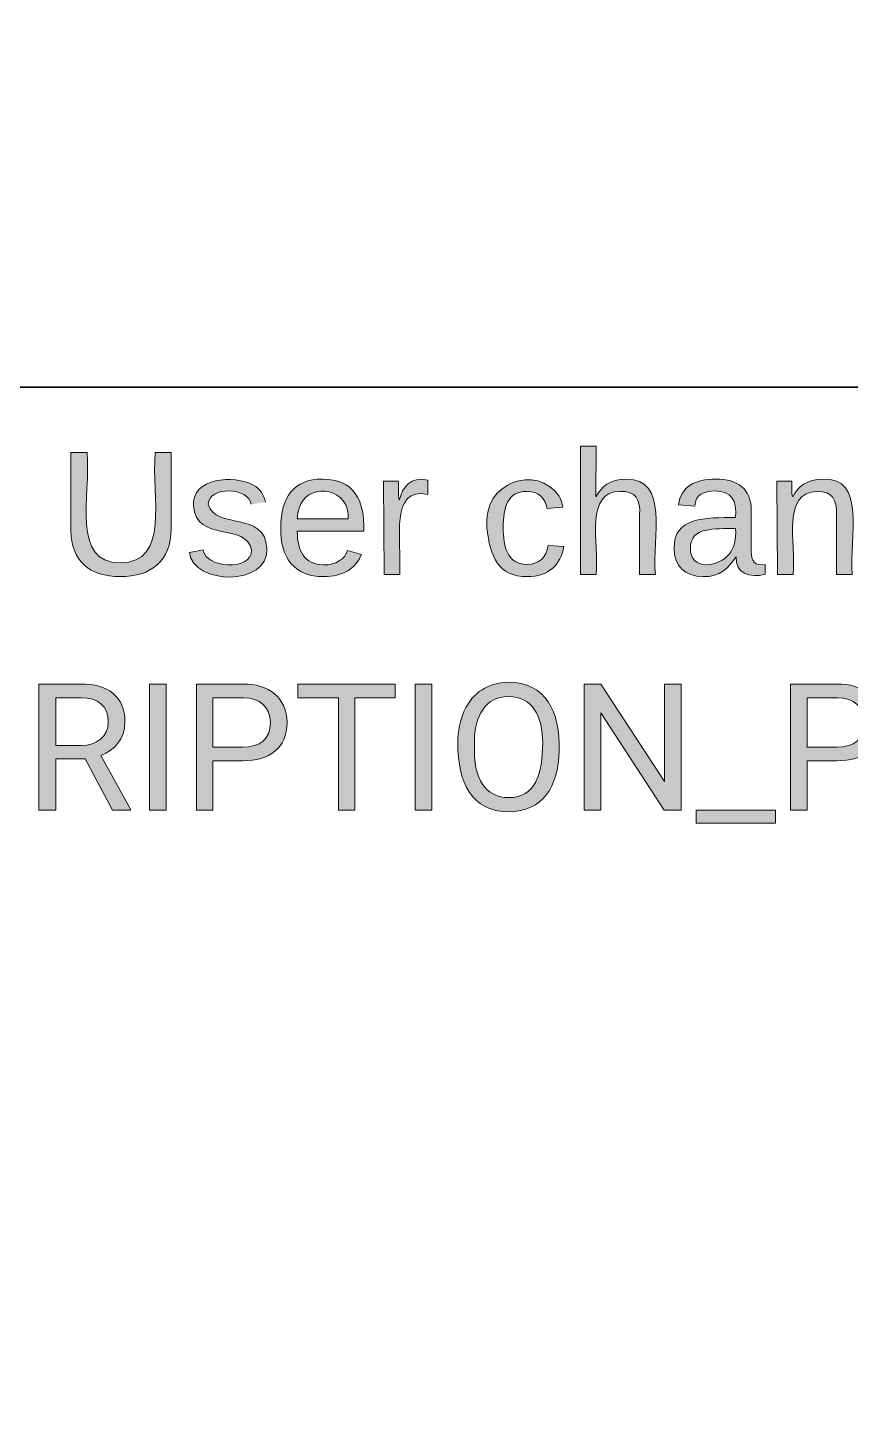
# Model space of a CAD drawing. Extents: x 3 to 1760, y 20 to 1040.
# Drawn here: x 161.8 to 234, y 440.9 to 562.4 of the extents above; entities that cross this region are included whole.
import ezdxf

# ---------------------------------------------------------------- set-up
doc = ezdxf.new("R2010")
doc.units = 0
doc.header["$MEASUREMENT"] = 0
doc.layers.add('Layer 1', color=7, linetype='Continuous', lineweight=0)

# ---------------------------------------------------------------- blocks, each defined once
blk = doc.blocks.new('Block_180')
at = {"layer": 'Layer 1', "true_color": 0x666666, "transparency": 33554687}
h = blk.add_hatch(color=251, dxfattribs=at)
h.dxf.hatch_style = 2
edge = h.paths.add_edge_path()
edge.add_spline(control_points=[(174.39, 518.37), (174.35, 515.57), (172.66, 514.18), (169.9, 514.18), (167.26, 514.18), (165.58, 515.57), (165.58, 518.24), (165.58, 518.24), (165.58, 525.07), (165.58, 525.07), (165.58, 525.07), (167, 525.07), (167, 525.07), (167.35, 521.23), (165.58, 515.39), (169.9, 515.39), (174.31, 515.39), (172.66, 521.14), (172.97, 525.07), (172.97, 525.07), (174.39, 525.07), (174.39, 525.07), (174.39, 525.07), (174.39, 518.37), (174.39, 518.37)], knot_values=[0, 0, 0, 0, 1, 1, 1, 2, 2, 2, 3, 3, 3, 4, 4, 4, 5, 5, 5, 6, 6, 6, 7, 7, 7, 8, 8, 8, 8], degree=3, periodic=0)
edge.add_line((174.39, 518.37), (174.39, 518.37))
h = blk.add_hatch(color=251, dxfattribs=at)
h.dxf.hatch_style = 2
edge = h.paths.add_edge_path()
edge.add_spline(control_points=[(181.39, 520.53), (181.26, 522), (177.68, 522.18), (177.63, 520.53), (178.28, 518.24), (182.6, 520.02), (182.78, 516.65), (182.95, 513.28), (176.29, 513.45), (175.99, 516.3), (175.99, 516.3), (177.2, 516.52), (177.2, 516.52), (177.37, 514.96), (181.39, 514.57), (181.44, 516.52), (181, 518.94), (176.55, 517.16), (176.34, 520.4), (176.16, 522.87), (179.88, 523.13), (181.61, 522.22), (182.13, 521.92), (182.52, 521.4), (182.65, 520.71)], knot_values=[0, 0, 0, 0, 1, 1, 1, 2, 2, 2, 3, 3, 3, 4, 4, 4, 5, 5, 5, 6, 6, 6, 7, 7, 7, 8, 8, 8, 8], degree=3, periodic=0)
edge.add_line((182.65, 520.71), (181.39, 520.53))
h = blk.add_hatch(color=251, dxfattribs=at)
h.dxf.hatch_style = 2
edge = h.paths.add_edge_path()
edge.add_spline(control_points=[(187.66, 522.74), (190.38, 522.74), (191.37, 520.92), (191.29, 518.16), (191.29, 518.16), (185.45, 518.16), (185.45, 518.16), (185.45, 516.43), (186.06, 515.26), (187.74, 515.22), (188.87, 515.18), (189.6, 515.74), (189.86, 516.47), (189.86, 516.47), (191.07, 516.13), (191.07, 516.13), (190.6, 514.92), (189.47, 514.18), (187.74, 514.18), (185.24, 514.18), (183.94, 515.78), (183.99, 518.5), (184.03, 521.14), (185.11, 522.74), (187.66, 522.74)], knot_values=[0, 0, 0, 0, 1, 1, 1, 2, 2, 2, 3, 3, 3, 4, 4, 4, 5, 5, 5, 6, 6, 6, 7, 7, 7, 8, 8, 8, 8], degree=3, periodic=0)
edge = h.paths.add_edge_path()
edge.add_spline(control_points=[(189.91, 519.24), (190.16, 521.83), (186.62, 522.57), (185.71, 520.45), (185.58, 520.15), (185.45, 519.71), (185.45, 519.24), (185.45, 519.24), (189.91, 519.24), (189.91, 519.24)], knot_values=[0, 0, 0, 0, 1, 1, 1, 2, 2, 2, 3, 3, 3, 3], degree=3, periodic=0)
edge.add_line((189.91, 519.24), (189.91, 519.24))
h = blk.add_hatch(color=251, dxfattribs=at)
h.dxf.hatch_style = 2
edge = h.paths.add_edge_path()
edge.add_spline(control_points=[(196.91, 521.4), (193.53, 522.09), (194.62, 517.47), (194.44, 514.36), (194.44, 514.36), (193.06, 514.36), (193.06, 514.36), (193.06, 514.36), (193.02, 522.57), (193.02, 522.57), (193.02, 522.57), (194.31, 522.57), (194.31, 522.57), (194.36, 522.05), (194.27, 521.31), (194.4, 520.88), (194.66, 522.05), (195.39, 523), (196.91, 522.65), (196.91, 522.65), (196.91, 521.4), (196.91, 521.4)], knot_values=[0, 0, 0, 0, 1, 1, 1, 2, 2, 2, 3, 3, 3, 4, 4, 4, 5, 5, 5, 6, 6, 6, 7, 7, 7, 7], degree=3, periodic=0)
edge.add_line((196.91, 521.4), (196.91, 521.4))
at = {"layer": 'Layer 1'}
for points, knots in [([(174.39, 518.37), (174.35, 515.57), (172.66, 514.18), (169.9, 514.18), (167.26, 514.18), (165.58, 515.57), (165.58, 518.24), (165.58, 518.24), (165.58, 525.07), (165.58, 525.07), (165.58, 525.07), (167, 525.07), (167, 525.07), (167.35, 521.23), (165.58, 515.39), (169.9, 515.39), (174.31, 515.39), (172.66, 521.14), (172.97, 525.07), (172.97, 525.07), (174.39, 525.07), (174.39, 525.07), (174.39, 525.07), (174.39, 518.37), (174.39, 518.37)], [0, 0, 0, 0, 1, 1, 1, 2, 2, 2, 3, 3, 3, 4, 4, 4, 5, 5, 5, 6, 6, 6, 7, 7, 7, 8, 8, 8, 8]), ([(181.39, 520.53), (181.26, 522), (177.68, 522.18), (177.63, 520.53), (178.28, 518.24), (182.6, 520.02), (182.78, 516.65), (182.95, 513.28), (176.29, 513.45), (175.99, 516.3), (175.99, 516.3), (177.2, 516.52), (177.2, 516.52), (177.37, 514.96), (181.39, 514.57), (181.44, 516.52), (181, 518.94), (176.55, 517.16), (176.34, 520.4), (176.16, 522.87), (179.88, 523.13), (181.61, 522.22), (182.13, 521.92), (182.52, 521.4), (182.65, 520.71)], [0, 0, 0, 0, 1, 1, 1, 2, 2, 2, 3, 3, 3, 4, 4, 4, 5, 5, 5, 6, 6, 6, 7, 7, 7, 8, 8, 8, 8]), ([(187.66, 522.74), (190.38, 522.74), (191.37, 520.92), (191.29, 518.16), (191.29, 518.16), (185.45, 518.16), (185.45, 518.16), (185.45, 516.43), (186.06, 515.26), (187.74, 515.22), (188.87, 515.18), (189.6, 515.74), (189.86, 516.47), (189.86, 516.47), (191.07, 516.13), (191.07, 516.13), (190.6, 514.92), (189.47, 514.18), (187.74, 514.18), (185.24, 514.18), (183.94, 515.78), (183.99, 518.5), (184.03, 521.14), (185.11, 522.74), (187.66, 522.74)], [0, 0, 0, 0, 1, 1, 1, 2, 2, 2, 3, 3, 3, 4, 4, 4, 5, 5, 5, 6, 6, 6, 7, 7, 7, 8, 8, 8, 8]), ([(189.91, 519.24), (190.16, 521.83), (186.62, 522.57), (185.71, 520.45), (185.58, 520.15), (185.45, 519.71), (185.45, 519.24), (185.45, 519.24), (189.91, 519.24), (189.91, 519.24)], [0, 0, 0, 0, 1, 1, 1, 2, 2, 2, 3, 3, 3, 3]), ([(196.91, 521.4), (193.53, 522.09), (194.62, 517.47), (194.44, 514.36), (194.44, 514.36), (193.06, 514.36), (193.06, 514.36), (193.06, 514.36), (193.02, 522.57), (193.02, 522.57), (193.02, 522.57), (194.31, 522.57), (194.31, 522.57), (194.36, 522.05), (194.27, 521.31), (194.4, 520.88), (194.66, 522.05), (195.39, 523), (196.91, 522.65), (196.91, 522.65), (196.91, 521.4), (196.91, 521.4)], [0, 0, 0, 0, 1, 1, 1, 2, 2, 2, 3, 3, 3, 4, 4, 4, 5, 5, 5, 6, 6, 6, 7, 7, 7, 7])]:
    blk.add_open_spline(points, degree=3, knots=knots, dxfattribs=at)
blk = doc.blocks.new('Block_179')
at = {"layer": 'Layer 1'}
blk.add_blockref('Block_180', (0, 0), dxfattribs=at)
blk = doc.blocks.new('Block_182')
at = {"layer": 'Layer 1', "true_color": 0x666666, "transparency": 33554687}
h = blk.add_hatch(color=251, dxfattribs=at)
h.dxf.hatch_style = 2
edge = h.paths.add_edge_path()
edge.add_spline(control_points=[(213.8, 521.66), (210.69, 521.66), (211.9, 517.25), (211.68, 514.36), (211.68, 514.36), (210.3, 514.36), (210.3, 514.36), (210.3, 514.36), (210.3, 525.63), (210.3, 525.63), (210.3, 525.63), (211.68, 525.63), (211.68, 525.63), (211.68, 525.63), (211.64, 521.18), (211.64, 521.18), (212.16, 522.09), (212.85, 522.74), (214.28, 522.74), (218.12, 522.74), (216.57, 517.73), (216.87, 514.36), (216.87, 514.36), (215.49, 514.36), (215.49, 514.36), (215.49, 514.36), (215.49, 519.58), (215.49, 519.58), (215.57, 520.97), (215.14, 521.7), (213.8, 521.66)], knot_values=[0, 0, 0, 0, 1, 1, 1, 2, 2, 2, 3, 3, 3, 4, 4, 4, 5, 5, 5, 6, 6, 6, 7, 7, 7, 8, 8, 8, 9, 9, 9, 10, 10, 10, 10], degree=3, periodic=0)
edge.add_line((213.8, 521.66), (213.8, 521.66))
h = blk.add_hatch(color=251, dxfattribs=at)
h.dxf.hatch_style = 2
edge = h.paths.add_edge_path()
edge.add_spline(control_points=[(205.59, 521.66), (203.86, 521.66), (203.52, 520.23), (203.52, 518.5), (203.52, 516.78), (203.91, 515.26), (205.59, 515.26), (206.63, 515.26), (207.36, 515.87), (207.45, 516.9), (207.45, 516.9), (208.83, 516.82), (208.83, 516.82), (208.57, 515.22), (207.49, 514.18), (205.63, 514.18), (203.08, 514.18), (202.35, 515.95), (202.09, 518.46), (201.66, 522.48), (206.45, 524.12), (208.44, 521.23), (208.62, 520.92), (208.66, 520.62), (208.74, 520.28), (208.74, 520.28), (207.36, 520.15), (207.36, 520.15), (207.19, 521.05), (206.67, 521.66), (205.59, 521.66)], knot_values=[0, 0, 0, 0, 1, 1, 1, 2, 2, 2, 3, 3, 3, 4, 4, 4, 5, 5, 5, 6, 6, 6, 7, 7, 7, 8, 8, 8, 9, 9, 9, 10, 10, 10, 10], degree=3, periodic=0)
edge.add_line((205.59, 521.66), (205.59, 521.66))
h = blk.add_hatch(color=251, dxfattribs=at)
h.dxf.hatch_style = 2
edge = h.paths.add_edge_path()
edge.add_spline(control_points=[(223.95, 515.91), (223.31, 515), (222.62, 514.14), (221.02, 514.18), (219.46, 514.23), (218.51, 515.09), (218.51, 516.65), (218.47, 519.41), (221.23, 519.37), (223.91, 519.37), (224.04, 520.88), (223.52, 521.7), (222.14, 521.7), (221.1, 521.66), (220.37, 521.4), (220.33, 520.36), (220.33, 520.36), (218.9, 520.49), (218.9, 520.49), (219.12, 522.09), (220.33, 522.74), (222.18, 522.74), (224.13, 522.74), (225.29, 521.87), (225.29, 519.97), (225.29, 519.97), (225.29, 516.43), (225.29, 516.43), (225.25, 515.57), (225.6, 515.05), (226.5, 515.26), (226.5, 515.26), (226.5, 514.4), (226.5, 514.4), (225.16, 514.01), (223.87, 514.48), (223.95, 515.91)], knot_values=[0, 0, 0, 0, 1, 1, 1, 2, 2, 2, 3, 3, 3, 4, 4, 4, 5, 5, 5, 6, 6, 6, 7, 7, 7, 8, 8, 8, 9, 9, 9, 10, 10, 10, 11, 11, 11, 12, 12, 12, 12], degree=3, periodic=0)
edge = h.paths.add_edge_path()
edge.add_spline(control_points=[(219.94, 516.65), (219.94, 515.78), (220.45, 515.22), (221.32, 515.22), (223.09, 515.35), (224.04, 516.47), (223.91, 518.42), (222.05, 518.33), (219.94, 518.63), (219.94, 516.65)], knot_values=[0, 0, 0, 0, 1, 1, 1, 2, 2, 2, 3, 3, 3, 3], degree=3, periodic=0)
edge.add_line((219.94, 516.65), (219.94, 516.65))
h = blk.add_hatch(color=251, dxfattribs=at)
h.dxf.hatch_style = 2
edge = h.paths.add_edge_path()
edge.add_spline(control_points=[(231.56, 522.74), (235.41, 522.91), (233.85, 517.73), (234.15, 514.36), (234.15, 514.36), (232.77, 514.36), (232.77, 514.36), (232.77, 514.36), (232.77, 519.58), (232.77, 519.58), (232.77, 520.92), (232.42, 521.7), (231.08, 521.66), (227.97, 521.57), (229.18, 517.25), (228.97, 514.36), (228.97, 514.36), (227.58, 514.36), (227.58, 514.36), (227.58, 514.36), (227.54, 522.57), (227.54, 522.57), (227.54, 522.57), (228.84, 522.57), (228.84, 522.57), (228.88, 522.13), (228.79, 521.53), (228.92, 521.18), (229.4, 522.13), (230.18, 522.69), (231.56, 522.74)], knot_values=[0, 0, 0, 0, 1, 1, 1, 2, 2, 2, 3, 3, 3, 4, 4, 4, 5, 5, 5, 6, 6, 6, 7, 7, 7, 8, 8, 8, 9, 9, 9, 10, 10, 10, 10], degree=3, periodic=0)
edge.add_line((231.56, 522.74), (231.56, 522.74))
h = blk.add_hatch(color=251, dxfattribs=at)
h.dxf.hatch_style = 2
edge = h.paths.add_edge_path()
edge.add_spline(control_points=[(242.79, 522.57), (242.36, 517.16), (244.57, 509.9), (238.04, 511.29), (237.05, 511.55), (236.4, 512.15), (236.14, 513.15), (236.14, 513.15), (237.52, 513.36), (237.52, 513.36), (238.17, 511.33), (241.84, 511.98), (241.37, 514.57), (241.37, 514.57), (241.37, 515.87), (241.37, 515.87), (240.89, 514.96), (240.12, 514.31), (238.73, 514.31), (236.4, 514.31), (235.79, 516.08), (235.79, 518.46), (235.79, 520.88), (236.49, 522.65), (238.86, 522.69), (240.12, 522.74), (240.94, 522), (241.41, 521.18), (241.45, 521.61), (241.41, 522.18), (241.5, 522.57), (241.5, 522.57), (242.79, 522.57), (242.79, 522.57)], knot_values=[0, 0, 0, 0, 1, 1, 1, 2, 2, 2, 3, 3, 3, 4, 4, 4, 5, 5, 5, 6, 6, 6, 7, 7, 7, 8, 8, 8, 9, 9, 9, 10, 10, 10, 11, 11, 11, 11], degree=3, periodic=0)
edge = h.paths.add_edge_path()
edge.add_spline(control_points=[(239.21, 515.31), (240.76, 515.31), (241.37, 516.69), (241.37, 518.46), (241.37, 520.28), (240.76, 521.7), (239.21, 521.7), (237.52, 521.7), (237.22, 520.23), (237.22, 518.46), (237.22, 516.69), (237.48, 515.31), (239.21, 515.31)], knot_values=[0, 0, 0, 0, 1, 1, 1, 2, 2, 2, 3, 3, 3, 4, 4, 4, 4], degree=3, periodic=0)
edge.add_line((239.21, 515.31), (239.21, 515.31))
h = blk.add_hatch(color=251, dxfattribs=at)
h.dxf.hatch_style = 2
edge = h.paths.add_edge_path()
edge.add_spline(control_points=[(248.11, 522.74), (250.83, 522.74), (251.83, 520.92), (251.74, 518.16), (251.74, 518.16), (245.91, 518.16), (245.91, 518.16), (245.91, 516.43), (246.51, 515.26), (248.2, 515.22), (249.32, 515.18), (250.05, 515.74), (250.31, 516.47), (250.31, 516.47), (251.52, 516.13), (251.52, 516.13), (251.05, 514.92), (249.92, 514.18), (248.2, 514.18), (245.69, 514.18), (244.39, 515.78), (244.44, 518.5), (244.48, 521.14), (245.56, 522.74), (248.11, 522.74)], knot_values=[0, 0, 0, 0, 1, 1, 1, 2, 2, 2, 3, 3, 3, 4, 4, 4, 5, 5, 5, 6, 6, 6, 7, 7, 7, 8, 8, 8, 8], degree=3, periodic=0)
edge = h.paths.add_edge_path()
edge.add_spline(control_points=[(250.36, 519.24), (250.62, 521.83), (247.07, 522.57), (246.16, 520.45), (246.03, 520.15), (245.91, 519.71), (245.91, 519.24), (245.91, 519.24), (250.36, 519.24), (250.36, 519.24)], knot_values=[0, 0, 0, 0, 1, 1, 1, 2, 2, 2, 3, 3, 3, 3], degree=3, periodic=0)
edge.add_line((250.36, 519.24), (250.36, 519.24))
h = blk.add_hatch(color=251, dxfattribs=at)
h.dxf.hatch_style = 2
edge = h.paths.add_edge_path()
edge.add_spline(control_points=[(258.26, 520.53), (258.13, 522), (254.55, 522.18), (254.5, 520.53), (255.15, 518.24), (259.47, 520.02), (259.65, 516.65), (259.82, 513.28), (253.16, 513.45), (252.86, 516.3), (252.86, 516.3), (254.07, 516.52), (254.07, 516.52), (254.24, 514.96), (258.26, 514.57), (258.31, 516.52), (257.87, 518.94), (253.42, 517.16), (253.21, 520.4), (253.03, 522.87), (256.75, 523.13), (258.48, 522.22), (259, 521.92), (259.39, 521.4), (259.52, 520.71)], knot_values=[0, 0, 0, 0, 1, 1, 1, 2, 2, 2, 3, 3, 3, 4, 4, 4, 5, 5, 5, 6, 6, 6, 7, 7, 7, 8, 8, 8, 8], degree=3, periodic=0)
edge.add_line((259.52, 520.71), (258.26, 520.53))
at = {"layer": 'Layer 1'}
for points, knots in [([(213.8, 521.66), (210.69, 521.66), (211.9, 517.25), (211.68, 514.36), (211.68, 514.36), (210.3, 514.36), (210.3, 514.36), (210.3, 514.36), (210.3, 525.63), (210.3, 525.63), (210.3, 525.63), (211.68, 525.63), (211.68, 525.63), (211.68, 525.63), (211.64, 521.18), (211.64, 521.18), (212.16, 522.09), (212.85, 522.74), (214.28, 522.74), (218.12, 522.74), (216.57, 517.73), (216.87, 514.36), (216.87, 514.36), (215.49, 514.36), (215.49, 514.36), (215.49, 514.36), (215.49, 519.58), (215.49, 519.58), (215.57, 520.97), (215.14, 521.7), (213.8, 521.66)], [0, 0, 0, 0, 1, 1, 1, 2, 2, 2, 3, 3, 3, 4, 4, 4, 5, 5, 5, 6, 6, 6, 7, 7, 7, 8, 8, 8, 9, 9, 9, 10, 10, 10, 10]), ([(205.59, 521.66), (203.86, 521.66), (203.52, 520.23), (203.52, 518.5), (203.52, 516.78), (203.91, 515.26), (205.59, 515.26), (206.63, 515.26), (207.36, 515.87), (207.45, 516.9), (207.45, 516.9), (208.83, 516.82), (208.83, 516.82), (208.57, 515.22), (207.49, 514.18), (205.63, 514.18), (203.08, 514.18), (202.35, 515.95), (202.09, 518.46), (201.66, 522.48), (206.45, 524.12), (208.44, 521.23), (208.62, 520.92), (208.66, 520.62), (208.74, 520.28), (208.74, 520.28), (207.36, 520.15), (207.36, 520.15), (207.19, 521.05), (206.67, 521.66), (205.59, 521.66)], [0, 0, 0, 0, 1, 1, 1, 2, 2, 2, 3, 3, 3, 4, 4, 4, 5, 5, 5, 6, 6, 6, 7, 7, 7, 8, 8, 8, 9, 9, 9, 10, 10, 10, 10]), ([(223.95, 515.91), (223.31, 515), (222.62, 514.14), (221.02, 514.18), (219.46, 514.23), (218.51, 515.09), (218.51, 516.65), (218.47, 519.41), (221.23, 519.37), (223.91, 519.37), (224.04, 520.88), (223.52, 521.7), (222.14, 521.7), (221.1, 521.66), (220.37, 521.4), (220.33, 520.36), (220.33, 520.36), (218.9, 520.49), (218.9, 520.49), (219.12, 522.09), (220.33, 522.74), (222.18, 522.74), (224.13, 522.74), (225.29, 521.87), (225.29, 519.97), (225.29, 519.97), (225.29, 516.43), (225.29, 516.43), (225.25, 515.57), (225.6, 515.05), (226.5, 515.26), (226.5, 515.26), (226.5, 514.4), (226.5, 514.4), (225.16, 514.01), (223.87, 514.48), (223.95, 515.91)], [0, 0, 0, 0, 1, 1, 1, 2, 2, 2, 3, 3, 3, 4, 4, 4, 5, 5, 5, 6, 6, 6, 7, 7, 7, 8, 8, 8, 9, 9, 9, 10, 10, 10, 11, 11, 11, 12, 12, 12, 12]), ([(231.56, 522.74), (235.41, 522.91), (233.85, 517.73), (234.15, 514.36), (234.15, 514.36), (232.77, 514.36), (232.77, 514.36), (232.77, 514.36), (232.77, 519.58), (232.77, 519.58), (232.77, 520.92), (232.42, 521.7), (231.08, 521.66), (227.97, 521.57), (229.18, 517.25), (228.97, 514.36), (228.97, 514.36), (227.58, 514.36), (227.58, 514.36), (227.58, 514.36), (227.54, 522.57), (227.54, 522.57), (227.54, 522.57), (228.84, 522.57), (228.84, 522.57), (228.88, 522.13), (228.79, 521.53), (228.92, 521.18), (229.4, 522.13), (230.18, 522.69), (231.56, 522.74)], [0, 0, 0, 0, 1, 1, 1, 2, 2, 2, 3, 3, 3, 4, 4, 4, 5, 5, 5, 6, 6, 6, 7, 7, 7, 8, 8, 8, 9, 9, 9, 10, 10, 10, 10]), ([(242.79, 522.57), (242.36, 517.16), (244.57, 509.9), (238.04, 511.29), (237.05, 511.55), (236.4, 512.15), (236.14, 513.15), (236.14, 513.15), (237.52, 513.36), (237.52, 513.36), (238.17, 511.33), (241.84, 511.98), (241.37, 514.57), (241.37, 514.57), (241.37, 515.87), (241.37, 515.87), (240.89, 514.96), (240.12, 514.31), (238.73, 514.31), (236.4, 514.31), (235.79, 516.08), (235.79, 518.46), (235.79, 520.88), (236.49, 522.65), (238.86, 522.69), (240.12, 522.74), (240.94, 522), (241.41, 521.18), (241.45, 521.61), (241.41, 522.18), (241.5, 522.57), (241.5, 522.57), (242.79, 522.57), (242.79, 522.57)], [0, 0, 0, 0, 1, 1, 1, 2, 2, 2, 3, 3, 3, 4, 4, 4, 5, 5, 5, 6, 6, 6, 7, 7, 7, 8, 8, 8, 9, 9, 9, 10, 10, 10, 11, 11, 11, 11]), ([(248.11, 522.74), (250.83, 522.74), (251.83, 520.92), (251.74, 518.16), (251.74, 518.16), (245.91, 518.16), (245.91, 518.16), (245.91, 516.43), (246.51, 515.26), (248.2, 515.22), (249.32, 515.18), (250.05, 515.74), (250.31, 516.47), (250.31, 516.47), (251.52, 516.13), (251.52, 516.13), (251.05, 514.92), (249.92, 514.18), (248.2, 514.18), (245.69, 514.18), (244.39, 515.78), (244.44, 518.5), (244.48, 521.14), (245.56, 522.74), (248.11, 522.74)], [0, 0, 0, 0, 1, 1, 1, 2, 2, 2, 3, 3, 3, 4, 4, 4, 5, 5, 5, 6, 6, 6, 7, 7, 7, 8, 8, 8, 8]), ([(250.36, 519.24), (250.62, 521.83), (247.07, 522.57), (246.16, 520.45), (246.03, 520.15), (245.91, 519.71), (245.91, 519.24), (245.91, 519.24), (250.36, 519.24), (250.36, 519.24)], [0, 0, 0, 0, 1, 1, 1, 2, 2, 2, 3, 3, 3, 3]), ([(258.26, 520.53), (258.13, 522), (254.55, 522.18), (254.5, 520.53), (255.15, 518.24), (259.47, 520.02), (259.65, 516.65), (259.82, 513.28), (253.16, 513.45), (252.86, 516.3), (252.86, 516.3), (254.07, 516.52), (254.07, 516.52), (254.24, 514.96), (258.26, 514.57), (258.31, 516.52), (257.87, 518.94), (253.42, 517.16), (253.21, 520.4), (253.03, 522.87), (256.75, 523.13), (258.48, 522.22), (259, 521.92), (259.39, 521.4), (259.52, 520.71)], [0, 0, 0, 0, 1, 1, 1, 2, 2, 2, 3, 3, 3, 4, 4, 4, 5, 5, 5, 6, 6, 6, 7, 7, 7, 8, 8, 8, 8]), ([(239.21, 515.31), (240.76, 515.31), (241.37, 516.69), (241.37, 518.46), (241.37, 520.28), (240.76, 521.7), (239.21, 521.7), (237.52, 521.7), (237.22, 520.23), (237.22, 518.46), (237.22, 516.69), (237.48, 515.31), (239.21, 515.31)], [0, 0, 0, 0, 1, 1, 1, 2, 2, 2, 3, 3, 3, 4, 4, 4, 4]), ([(219.94, 516.65), (219.94, 515.78), (220.45, 515.22), (221.32, 515.22), (223.09, 515.35), (224.04, 516.47), (223.91, 518.42), (222.05, 518.33), (219.94, 518.63), (219.94, 516.65)], [0, 0, 0, 0, 1, 1, 1, 2, 2, 2, 3, 3, 3, 3])]:
    blk.add_open_spline(points, degree=3, knots=knots, dxfattribs=at)
blk = doc.blocks.new('Block_181')
at = {"layer": 'Layer 1'}
blk.add_blockref('Block_182', (0, 0), dxfattribs=at)
blk = doc.blocks.new('Block_189')
at = {"layer": 'Layer 1', "true_color": 0x202124, "transparency": 33554687}
h = blk.add_hatch(color=250, dxfattribs=at)
h.dxf.hatch_style = 2
edge = h.paths.add_edge_path()
edge.add_spline(control_points=[(170.32, 501.43), (170.32, 499.91), (169.4, 498.93), (168.21, 498.49), (168.21, 498.49), (170.81, 493.79), (170.81, 493.79), (170.81, 493.79), (170.81, 493.7), (170.81, 493.7), (170.81, 493.7), (169.24, 493.7), (169.24, 493.7), (169.24, 493.7), (166.84, 498.18), (166.84, 498.18), (166.84, 498.18), (164.25, 498.18), (164.25, 498.18), (164.25, 498.18), (164.25, 493.7), (164.25, 493.7), (164.25, 493.7), (162.78, 493.7), (162.78, 493.7), (162.78, 493.7), (162.78, 504.76), (162.78, 504.76), (162.78, 504.76), (166.44, 504.76), (166.44, 504.76), (168.8, 504.78), (170.32, 503.7), (170.32, 501.43)], knot_values=[0, 0, 0, 0, 1, 1, 1, 2, 2, 2, 3, 3, 3, 4, 4, 4, 5, 5, 5, 6, 6, 6, 7, 7, 7, 8, 8, 8, 9, 9, 9, 10, 10, 10, 11, 11, 11, 11], degree=3, periodic=0)
edge = h.paths.add_edge_path()
edge.add_spline(control_points=[(168.86, 501.43), (168.86, 502.85), (167.95, 503.56), (166.48, 503.56), (166.48, 503.56), (164.25, 503.56), (164.25, 503.56), (164.25, 503.56), (164.25, 499.37), (164.25, 499.37), (164.25, 499.37), (166.49, 499.37), (166.49, 499.37), (167.85, 499.35), (168.86, 500.14), (168.86, 501.43)], knot_values=[0, 0, 0, 0, 1, 1, 1, 2, 2, 2, 3, 3, 3, 4, 4, 4, 5, 5, 5, 5], degree=3, periodic=0)
edge.add_line((168.86, 501.43), (168.86, 501.43))
h = blk.add_hatch(color=250, dxfattribs=at)
h.dxf.hatch_style = 2
edge = h.paths.add_edge_path()
edge.add_spline(control_points=[(173.93, 493.7), (173.93, 493.7), (172.47, 493.7), (172.47, 493.7), (172.47, 493.7), (172.47, 504.76), (172.47, 504.76), (172.47, 504.76), (173.93, 504.76), (173.93, 504.76), (173.93, 504.76), (173.93, 493.7), (173.93, 493.7)], knot_values=[0, 0, 0, 0, 1, 1, 1, 2, 2, 2, 3, 3, 3, 4, 4, 4, 4], degree=3, periodic=0)
edge.add_line((173.93, 493.7), (173.93, 493.7))
h = blk.add_hatch(color=250, dxfattribs=at)
h.dxf.hatch_style = 2
edge = h.paths.add_edge_path()
edge.add_spline(control_points=[(184.55, 501.38), (184.54, 499.12), (183.01, 498.03), (180.66, 498.03), (180.66, 498.03), (178.05, 498.03), (178.05, 498.03), (178.05, 498.03), (178.05, 493.7), (178.05, 493.7), (178.05, 493.7), (176.6, 493.7), (176.6, 493.7), (176.6, 493.7), (176.6, 504.76), (176.6, 504.76), (176.6, 504.76), (180.68, 504.76), (180.68, 504.76), (182.93, 504.81), (184.55, 503.52), (184.55, 501.38)], knot_values=[0, 0, 0, 0, 1, 1, 1, 2, 2, 2, 3, 3, 3, 4, 4, 4, 5, 5, 5, 6, 6, 6, 7, 7, 7, 7], degree=3, periodic=0)
edge = h.paths.add_edge_path()
edge.add_spline(control_points=[(183.09, 501.37), (183.1, 502.72), (182.13, 503.55), (180.76, 503.56), (180.76, 503.56), (178.05, 503.56), (178.05, 503.56), (178.05, 503.56), (178.05, 499.22), (178.05, 499.22), (178.05, 499.22), (180.68, 499.22), (180.68, 499.22), (182.16, 499.22), (183.09, 499.92), (183.09, 501.37)], knot_values=[0, 0, 0, 0, 1, 1, 1, 2, 2, 2, 3, 3, 3, 4, 4, 4, 5, 5, 5, 5], degree=3, periodic=0)
edge.add_line((183.09, 501.37), (183.09, 501.37))
h = blk.add_hatch(color=250, dxfattribs=at)
h.dxf.hatch_style = 2
edge = h.paths.add_edge_path()
edge.add_spline(control_points=[(194.05, 503.56), (194.05, 503.56), (190.5, 503.56), (190.5, 503.56), (190.5, 503.56), (190.5, 493.7), (190.5, 493.7), (190.5, 493.7), (189.05, 493.7), (189.05, 493.7), (189.05, 493.7), (189.05, 503.56), (189.05, 503.56), (189.05, 503.56), (185.5, 503.56), (185.5, 503.56), (185.5, 503.56), (185.5, 504.76), (185.5, 504.76), (185.5, 504.76), (194.05, 504.76), (194.05, 504.76), (194.05, 504.76), (194.05, 503.56), (194.05, 503.56)], knot_values=[0, 0, 0, 0, 1, 1, 1, 2, 2, 2, 3, 3, 3, 4, 4, 4, 5, 5, 5, 6, 6, 6, 7, 7, 7, 8, 8, 8, 8], degree=3, periodic=0)
edge.add_line((194.05, 503.56), (194.05, 503.56))
h = blk.add_hatch(color=250, dxfattribs=at)
h.dxf.hatch_style = 2
edge = h.paths.add_edge_path()
edge.add_spline(control_points=[(197.26, 493.7), (197.26, 493.7), (195.8, 493.7), (195.8, 493.7), (195.8, 493.7), (195.8, 504.76), (195.8, 504.76), (195.8, 504.76), (197.26, 504.76), (197.26, 504.76), (197.26, 504.76), (197.26, 493.7), (197.26, 493.7)], knot_values=[0, 0, 0, 0, 1, 1, 1, 2, 2, 2, 3, 3, 3, 4, 4, 4, 4], degree=3, periodic=0)
edge.add_line((197.26, 493.7), (197.26, 493.7))
h = blk.add_hatch(color=250, dxfattribs=at)
h.dxf.hatch_style = 2
edge = h.paths.add_edge_path()
edge.add_spline(control_points=[(203.98, 504.91), (207.21, 504.91), (208.53, 502.38), (208.43, 498.87), (208.35, 495.78), (207.01, 493.55), (203.99, 493.55), (200.79, 493.55), (199.53, 496.08), (199.53, 499.57), (199.53, 501.71), (200.34, 503.42), (201.66, 504.26), (202.34, 504.68), (203.1, 504.91), (203.98, 504.91)], knot_values=[0, 0, 0, 0, 1, 1, 1, 2, 2, 2, 3, 3, 3, 4, 4, 4, 5, 5, 5, 5], degree=3, periodic=0)
edge = h.paths.add_edge_path()
edge.add_spline(control_points=[(203.99, 494.79), (206.36, 494.79), (206.98, 496.91), (206.98, 499.59), (206.98, 501.93), (206.1, 503.66), (203.98, 503.66), (201.93, 503.66), (200.99, 501.9), (200.99, 499.69), (200.99, 499.69), (200.99, 498.87), (200.99, 498.87), (200.96, 496.61), (201.92, 494.79), (203.99, 494.79)], knot_values=[0, 0, 0, 0, 1, 1, 1, 2, 2, 2, 3, 3, 3, 4, 4, 4, 5, 5, 5, 5], degree=3, periodic=0)
edge.add_line((203.99, 494.79), (203.99, 494.79))
h = blk.add_hatch(color=250, dxfattribs=at)
h.dxf.hatch_style = 2
edge = h.paths.add_edge_path()
edge.add_spline(control_points=[(219.12, 493.7), (219.12, 493.7), (217.65, 493.7), (217.65, 493.7), (217.65, 493.7), (212.08, 502.22), (212.08, 502.22), (212.08, 502.22), (212.08, 493.7), (212.08, 493.7), (212.08, 493.7), (210.62, 493.7), (210.62, 493.7), (210.62, 493.7), (210.62, 504.76), (210.62, 504.76), (210.62, 504.76), (212.08, 504.76), (212.08, 504.76), (212.08, 504.76), (217.67, 496.2), (217.67, 496.2), (217.67, 496.2), (217.67, 504.76), (217.67, 504.76), (217.67, 504.76), (219.12, 504.76), (219.12, 504.76), (219.12, 504.76), (219.12, 493.7), (219.12, 493.7)], knot_values=[0, 0, 0, 0, 1, 1, 1, 2, 2, 2, 3, 3, 3, 4, 4, 4, 5, 5, 5, 6, 6, 6, 7, 7, 7, 8, 8, 8, 9, 9, 9, 10, 10, 10, 10], degree=3, periodic=0)
edge.add_line((219.12, 493.7), (219.12, 493.7))
h = blk.add_hatch(color=250, dxfattribs=at)
h.dxf.hatch_style = 2
edge = h.paths.add_edge_path()
edge.add_spline(control_points=[(236.68, 501.38), (236.67, 499.12), (235.14, 498.03), (232.79, 498.03), (232.79, 498.03), (230.18, 498.03), (230.18, 498.03), (230.18, 498.03), (230.18, 493.7), (230.18, 493.7), (230.18, 493.7), (228.72, 493.7), (228.72, 493.7), (228.72, 493.7), (228.72, 504.76), (228.72, 504.76), (228.72, 504.76), (232.8, 504.76), (232.8, 504.76), (235.06, 504.81), (236.68, 503.52), (236.68, 501.38)], knot_values=[0, 0, 0, 0, 1, 1, 1, 2, 2, 2, 3, 3, 3, 4, 4, 4, 5, 5, 5, 6, 6, 6, 7, 7, 7, 7], degree=3, periodic=0)
edge = h.paths.add_edge_path()
edge.add_spline(control_points=[(235.22, 501.37), (235.23, 502.72), (234.26, 503.55), (232.89, 503.56), (232.89, 503.56), (230.18, 503.56), (230.18, 503.56), (230.18, 503.56), (230.18, 499.22), (230.18, 499.22), (230.18, 499.22), (232.8, 499.22), (232.8, 499.22), (234.29, 499.22), (235.22, 499.92), (235.22, 501.37)], knot_values=[0, 0, 0, 0, 1, 1, 1, 2, 2, 2, 3, 3, 3, 4, 4, 4, 5, 5, 5, 5], degree=3, periodic=0)
edge.add_line((235.22, 501.37), (235.22, 501.37))
h = blk.add_hatch(color=250, dxfattribs=at)
h.dxf.hatch_style = 2
edge = h.paths.add_edge_path()
edge.add_spline(control_points=[(227.41, 492.55), (227.41, 492.55), (220.45, 492.55), (220.45, 492.55), (220.45, 492.55), (220.45, 493.7), (220.45, 493.7), (220.45, 493.7), (227.41, 493.7), (227.41, 493.7), (227.41, 493.7), (227.41, 492.55), (227.41, 492.55)], knot_values=[0, 0, 0, 0, 1, 1, 1, 2, 2, 2, 3, 3, 3, 4, 4, 4, 4], degree=3, periodic=0)
edge.add_line((227.41, 492.55), (227.41, 492.55))
at = {"layer": 'Layer 1'}
for points, knots in [([(170.32, 501.43), (170.32, 499.91), (169.4, 498.93), (168.21, 498.49), (168.21, 498.49), (170.81, 493.79), (170.81, 493.79), (170.81, 493.79), (170.81, 493.7), (170.81, 493.7), (170.81, 493.7), (169.24, 493.7), (169.24, 493.7), (169.24, 493.7), (166.84, 498.18), (166.84, 498.18), (166.84, 498.18), (164.25, 498.18), (164.25, 498.18), (164.25, 498.18), (164.25, 493.7), (164.25, 493.7), (164.25, 493.7), (162.78, 493.7), (162.78, 493.7), (162.78, 493.7), (162.78, 504.76), (162.78, 504.76), (162.78, 504.76), (166.44, 504.76), (166.44, 504.76), (168.8, 504.78), (170.32, 503.7), (170.32, 501.43)], [0, 0, 0, 0, 1, 1, 1, 2, 2, 2, 3, 3, 3, 4, 4, 4, 5, 5, 5, 6, 6, 6, 7, 7, 7, 8, 8, 8, 9, 9, 9, 10, 10, 10, 11, 11, 11, 11]), ([(173.93, 493.7), (173.93, 493.7), (172.47, 493.7), (172.47, 493.7), (172.47, 493.7), (172.47, 504.76), (172.47, 504.76), (172.47, 504.76), (173.93, 504.76), (173.93, 504.76), (173.93, 504.76), (173.93, 493.7), (173.93, 493.7)], [0, 0, 0, 0, 1, 1, 1, 2, 2, 2, 3, 3, 3, 4, 4, 4, 4]), ([(184.55, 501.38), (184.54, 499.12), (183.01, 498.03), (180.66, 498.03), (180.66, 498.03), (178.05, 498.03), (178.05, 498.03), (178.05, 498.03), (178.05, 493.7), (178.05, 493.7), (178.05, 493.7), (176.6, 493.7), (176.6, 493.7), (176.6, 493.7), (176.6, 504.76), (176.6, 504.76), (176.6, 504.76), (180.68, 504.76), (180.68, 504.76), (182.93, 504.81), (184.55, 503.52), (184.55, 501.38)], [0, 0, 0, 0, 1, 1, 1, 2, 2, 2, 3, 3, 3, 4, 4, 4, 5, 5, 5, 6, 6, 6, 7, 7, 7, 7]), ([(194.05, 503.56), (194.05, 503.56), (190.5, 503.56), (190.5, 503.56), (190.5, 503.56), (190.5, 493.7), (190.5, 493.7), (190.5, 493.7), (189.05, 493.7), (189.05, 493.7), (189.05, 493.7), (189.05, 503.56), (189.05, 503.56), (189.05, 503.56), (185.5, 503.56), (185.5, 503.56), (185.5, 503.56), (185.5, 504.76), (185.5, 504.76), (185.5, 504.76), (194.05, 504.76), (194.05, 504.76), (194.05, 504.76), (194.05, 503.56), (194.05, 503.56)], [0, 0, 0, 0, 1, 1, 1, 2, 2, 2, 3, 3, 3, 4, 4, 4, 5, 5, 5, 6, 6, 6, 7, 7, 7, 8, 8, 8, 8]), ([(197.26, 493.7), (197.26, 493.7), (195.8, 493.7), (195.8, 493.7), (195.8, 493.7), (195.8, 504.76), (195.8, 504.76), (195.8, 504.76), (197.26, 504.76), (197.26, 504.76), (197.26, 504.76), (197.26, 493.7), (197.26, 493.7)], [0, 0, 0, 0, 1, 1, 1, 2, 2, 2, 3, 3, 3, 4, 4, 4, 4]), ([(203.98, 504.91), (207.21, 504.91), (208.53, 502.38), (208.43, 498.87), (208.35, 495.78), (207.01, 493.55), (203.99, 493.55), (200.79, 493.55), (199.53, 496.08), (199.53, 499.57), (199.53, 501.71), (200.34, 503.42), (201.66, 504.26), (202.34, 504.68), (203.1, 504.91), (203.98, 504.91)], [0, 0, 0, 0, 1, 1, 1, 2, 2, 2, 3, 3, 3, 4, 4, 4, 5, 5, 5, 5]), ([(219.12, 493.7), (219.12, 493.7), (217.65, 493.7), (217.65, 493.7), (217.65, 493.7), (212.08, 502.22), (212.08, 502.22), (212.08, 502.22), (212.08, 493.7), (212.08, 493.7), (212.08, 493.7), (210.62, 493.7), (210.62, 493.7), (210.62, 493.7), (210.62, 504.76), (210.62, 504.76), (210.62, 504.76), (212.08, 504.76), (212.08, 504.76), (212.08, 504.76), (217.67, 496.2), (217.67, 496.2), (217.67, 496.2), (217.67, 504.76), (217.67, 504.76), (217.67, 504.76), (219.12, 504.76), (219.12, 504.76), (219.12, 504.76), (219.12, 493.7), (219.12, 493.7)], [0, 0, 0, 0, 1, 1, 1, 2, 2, 2, 3, 3, 3, 4, 4, 4, 5, 5, 5, 6, 6, 6, 7, 7, 7, 8, 8, 8, 9, 9, 9, 10, 10, 10, 10]), ([(236.68, 501.38), (236.67, 499.12), (235.14, 498.03), (232.79, 498.03), (232.79, 498.03), (230.18, 498.03), (230.18, 498.03), (230.18, 498.03), (230.18, 493.7), (230.18, 493.7), (230.18, 493.7), (228.72, 493.7), (228.72, 493.7), (228.72, 493.7), (228.72, 504.76), (228.72, 504.76), (228.72, 504.76), (232.8, 504.76), (232.8, 504.76), (235.06, 504.81), (236.68, 503.52), (236.68, 501.38)], [0, 0, 0, 0, 1, 1, 1, 2, 2, 2, 3, 3, 3, 4, 4, 4, 5, 5, 5, 6, 6, 6, 7, 7, 7, 7]), ([(168.86, 501.43), (168.86, 502.85), (167.95, 503.56), (166.48, 503.56), (166.48, 503.56), (164.25, 503.56), (164.25, 503.56), (164.25, 503.56), (164.25, 499.37), (164.25, 499.37), (164.25, 499.37), (166.49, 499.37), (166.49, 499.37), (167.85, 499.35), (168.86, 500.14), (168.86, 501.43)], [0, 0, 0, 0, 1, 1, 1, 2, 2, 2, 3, 3, 3, 4, 4, 4, 5, 5, 5, 5]), ([(183.09, 501.37), (183.1, 502.72), (182.13, 503.55), (180.76, 503.56), (180.76, 503.56), (178.05, 503.56), (178.05, 503.56), (178.05, 503.56), (178.05, 499.22), (178.05, 499.22), (178.05, 499.22), (180.68, 499.22), (180.68, 499.22), (182.16, 499.22), (183.09, 499.92), (183.09, 501.37)], [0, 0, 0, 0, 1, 1, 1, 2, 2, 2, 3, 3, 3, 4, 4, 4, 5, 5, 5, 5]), ([(203.99, 494.79), (206.36, 494.79), (206.98, 496.91), (206.98, 499.59), (206.98, 501.93), (206.1, 503.66), (203.98, 503.66), (201.93, 503.66), (200.99, 501.9), (200.99, 499.69), (200.99, 499.69), (200.99, 498.87), (200.99, 498.87), (200.96, 496.61), (201.92, 494.79), (203.99, 494.79)], [0, 0, 0, 0, 1, 1, 1, 2, 2, 2, 3, 3, 3, 4, 4, 4, 5, 5, 5, 5]), ([(235.22, 501.37), (235.23, 502.72), (234.26, 503.55), (232.89, 503.56), (232.89, 503.56), (230.18, 503.56), (230.18, 503.56), (230.18, 503.56), (230.18, 499.22), (230.18, 499.22), (230.18, 499.22), (232.8, 499.22), (232.8, 499.22), (234.29, 499.22), (235.22, 499.92), (235.22, 501.37)], [0, 0, 0, 0, 1, 1, 1, 2, 2, 2, 3, 3, 3, 4, 4, 4, 5, 5, 5, 5]), ([(227.41, 492.55), (227.41, 492.55), (220.45, 492.55), (220.45, 492.55), (220.45, 492.55), (220.45, 493.7), (220.45, 493.7), (220.45, 493.7), (227.41, 493.7), (227.41, 493.7), (227.41, 493.7), (227.41, 492.55), (227.41, 492.55)], [0, 0, 0, 0, 1, 1, 1, 2, 2, 2, 3, 3, 3, 4, 4, 4, 4])]:
    blk.add_open_spline(points, degree=3, knots=knots, dxfattribs=at)
blk = doc.blocks.new('Block_188')
at = {"layer": 'Layer 1'}
blk.add_blockref('Block_189', (0, 0), dxfattribs=at)
blk = doc.blocks.new('Block_178')
at = {"layer": 'Layer 1'}
for name in ['Block_179', 'Block_181', 'Block_188']:
    blk.add_blockref(name, (0, 0), dxfattribs=at)
blk = doc.blocks.new('Block_0')
at = {"layer": 'Layer 1', "true_color": 0x333333, "transparency": 33554687}
h = blk.add_hatch(color=250, dxfattribs=at)
h.dxf.hatch_style = 2
edge = h.paths.add_edge_path()
edge.add_spline(control_points=[(277.51, 808.42), (277.51, 808.42), (110.03, 808.42), (110.03, 808.42), (110.03, 808.42), (108.21, 808.27), (108.21, 808.27), (108.21, 808.27), (106.46, 807.84), (106.46, 807.84), (106.46, 807.84), (104.79, 807.14), (104.79, 807.14), (104.79, 807.14), (103.25, 806.21), (103.25, 806.21), (103.25, 806.21), (101.88, 805.05), (101.88, 805.05), (101.88, 805.05), (100.71, 803.68), (100.71, 803.68), (100.71, 803.68), (99.77, 802.14), (99.77, 802.14), (99.77, 802.14), (99.07, 800.47), (99.07, 800.47), (99.07, 800.47), (98.65, 798.72), (98.65, 798.72), (98.65, 798.72), (98.51, 796.92), (98.51, 796.92), (98.51, 796.92), (98.51, 319.88), (98.51, 319.88), (98.51, 319.88), (97.51, 319.88), (97.51, 319.88), (97.51, 319.88), (97.51, 796.93), (97.51, 796.93), (97.51, 796.93), (97.66, 798.86), (97.66, 798.86), (97.66, 798.86), (98.12, 800.76), (98.12, 800.76), (98.12, 800.76), (98.88, 802.58), (98.88, 802.58), (98.88, 802.58), (99.91, 804.26), (99.91, 804.26), (99.91, 804.26), (101.17, 805.76), (101.17, 805.76), (101.17, 805.76), (102.67, 807.02), (102.67, 807.02), (102.67, 807.02), (104.33, 808.05), (104.33, 808.05), (104.33, 808.05), (106.15, 808.8), (106.15, 808.8), (106.15, 808.8), (108.05, 809.26), (108.05, 809.26), (108.05, 809.26), (109.99, 809.41), (109.99, 809.41), (109.99, 809.41), (277.51, 809.41), (277.51, 809.41), (277.51, 809.41), (277.51, 808.42), (277.51, 808.42)], knot_values=[0, 0, 0, 0, 1, 1, 1, 2, 2, 2, 3, 3, 3, 4, 4, 4, 5, 5, 5, 6, 6, 6, 7, 7, 7, 8, 8, 8, 9, 9, 9, 10, 10, 10, 11, 11, 11, 12, 12, 12, 13, 13, 13, 14, 14, 14, 15, 15, 15, 16, 16, 16, 17, 17, 17, 18, 18, 18, 19, 19, 19, 20, 20, 20, 21, 21, 21, 22, 22, 22, 23, 23, 23, 24, 24, 24, 25, 25, 25, 26, 26, 26, 26], degree=3, periodic=0)
edge = h.paths.add_edge_path()
edge.add_spline(control_points=[(98.51, 152.02), (98.51, 152.02), (98.65, 150.2), (98.65, 150.2), (98.65, 150.2), (99.07, 148.45), (99.07, 148.45), (99.07, 148.45), (99.77, 146.78), (99.77, 146.78), (99.77, 146.78), (100.71, 145.24), (100.71, 145.24), (100.71, 145.24), (101.88, 143.87), (101.88, 143.87), (101.88, 143.87), (103.25, 142.7), (103.25, 142.7), (103.25, 142.7), (104.79, 141.76), (104.79, 141.76), (104.79, 141.76), (106.46, 141.06), (106.46, 141.06), (106.46, 141.06), (108.21, 140.64), (108.21, 140.64), (108.21, 140.64), (110.03, 140.5), (110.03, 140.5), (110.03, 140.5), (341.63, 140.5), (341.63, 140.5), (341.63, 140.5), (341.63, 139.5), (341.63, 139.5), (341.63, 139.5), (109.99, 139.5), (109.99, 139.5), (109.99, 139.5), (108.05, 139.65), (108.05, 139.65), (108.05, 139.65), (106.15, 140.11), (106.15, 140.11), (106.15, 140.11), (104.33, 140.87), (104.33, 140.87), (104.33, 140.87), (102.66, 141.9), (102.66, 141.9), (102.66, 141.9), (101.16, 143.16), (101.16, 143.16), (101.16, 143.16), (99.9, 144.66), (99.9, 144.66), (99.9, 144.66), (98.86, 146.32), (98.86, 146.32), (98.86, 146.32), (98.11, 148.14), (98.11, 148.14), (98.11, 148.14), (97.66, 150.04), (97.66, 150.04), (97.66, 150.04), (97.51, 151.98), (97.51, 151.98), (97.51, 151.98), (97.51, 285.63), (97.51, 285.63), (97.51, 285.63), (98.51, 285.63), (98.51, 285.63), (98.51, 285.63), (98.51, 152.02), (98.51, 152.02)], knot_values=[0, 0, 0, 0, 1, 1, 1, 2, 2, 2, 3, 3, 3, 4, 4, 4, 5, 5, 5, 6, 6, 6, 7, 7, 7, 8, 8, 8, 9, 9, 9, 10, 10, 10, 11, 11, 11, 12, 12, 12, 13, 13, 13, 14, 14, 14, 15, 15, 15, 16, 16, 16, 17, 17, 17, 18, 18, 18, 19, 19, 19, 20, 20, 20, 21, 21, 21, 22, 22, 22, 23, 23, 23, 24, 24, 24, 25, 25, 25, 26, 26, 26, 26], degree=3, periodic=0)
at = {"layer": 'Layer 1', "color": 250, "lineweight": 0, "true_color": 0x333333}
blk.add_open_spline([(277.51, 808.42), (277.51, 808.42), (110.03, 808.42), (110.03, 808.42), (110.03, 808.42), (108.21, 808.27), (108.21, 808.27), (108.21, 808.27), (106.46, 807.84), (106.46, 807.84), (106.46, 807.84), (104.79, 807.14), (104.79, 807.14), (104.79, 807.14), (103.25, 806.21), (103.25, 806.21), (103.25, 806.21), (101.88, 805.05), (101.88, 805.05), (101.88, 805.05), (100.71, 803.68), (100.71, 803.68), (100.71, 803.68), (99.77, 802.14), (99.77, 802.14), (99.77, 802.14), (99.07, 800.47), (99.07, 800.47), (99.07, 800.47), (98.65, 798.72), (98.65, 798.72), (98.65, 798.72), (98.51, 796.92), (98.51, 796.92), (98.51, 796.92), (98.51, 319.88), (98.51, 319.88), (98.51, 319.88), (97.51, 319.88), (97.51, 319.88), (97.51, 319.88), (97.51, 796.93), (97.51, 796.93), (97.51, 796.93), (97.66, 798.86), (97.66, 798.86), (97.66, 798.86), (98.12, 800.76), (98.12, 800.76), (98.12, 800.76), (98.88, 802.58), (98.88, 802.58), (98.88, 802.58), (99.91, 804.26), (99.91, 804.26), (99.91, 804.26), (101.17, 805.76), (101.17, 805.76), (101.17, 805.76), (102.67, 807.02), (102.67, 807.02), (102.67, 807.02), (104.33, 808.05), (104.33, 808.05), (104.33, 808.05), (106.15, 808.8), (106.15, 808.8), (106.15, 808.8), (108.05, 809.26), (108.05, 809.26), (108.05, 809.26), (109.99, 809.41), (109.99, 809.41), (109.99, 809.41), (277.51, 809.41), (277.51, 809.41), (277.51, 809.41), (277.51, 808.42), (277.51, 808.42)], degree=3, knots=[0, 0, 0, 0, 1, 1, 1, 2, 2, 2, 3, 3, 3, 4, 4, 4, 5, 5, 5, 6, 6, 6, 7, 7, 7, 8, 8, 8, 9, 9, 9, 10, 10, 10, 11, 11, 11, 12, 12, 12, 13, 13, 13, 14, 14, 14, 15, 15, 15, 16, 16, 16, 17, 17, 17, 18, 18, 18, 19, 19, 19, 20, 20, 20, 21, 21, 21, 22, 22, 22, 23, 23, 23, 24, 24, 24, 25, 25, 25, 26, 26, 26, 26], dxfattribs=at)
at = {"layer": 'Layer 1', "color": 251, "lineweight": 35, "true_color": 0x666666}
blk.add_open_spline([(458.01, 729.43), (458.01, 729.43), (458.01, 542.8), (458.01, 542.8), (458.01, 536.17), (452.64, 530.8), (446.01, 530.8), (446.01, 530.8), (140.01, 530.8), (140.01, 530.8), (133.39, 530.8), (128.01, 536.17), (128.01, 542.8), (128.01, 542.8), (128.01, 772.97), (128.01, 772.97), (128.01, 779.6), (133.39, 784.97), (140.01, 784.97), (140.01, 784.97), (261.63, 784.97), (261.63, 784.97)], degree=3, knots=[0, 0, 0, 0, 1, 1, 1, 2, 2, 2, 3, 3, 3, 4, 4, 4, 5, 5, 5, 6, 6, 6, 7, 7, 7, 7], dxfattribs=at)
at = {"layer": 'Layer 1'}
blk.add_blockref('Block_178', (0, 0), dxfattribs=at)

msp = doc.modelspace()

# ---------------------------------------------------------------- block references
at = {"layer": 'Layer 1'}
msp.add_blockref('Block_0', (0, 0), dxfattribs=at)

doc.saveas('drawing.dxf')
